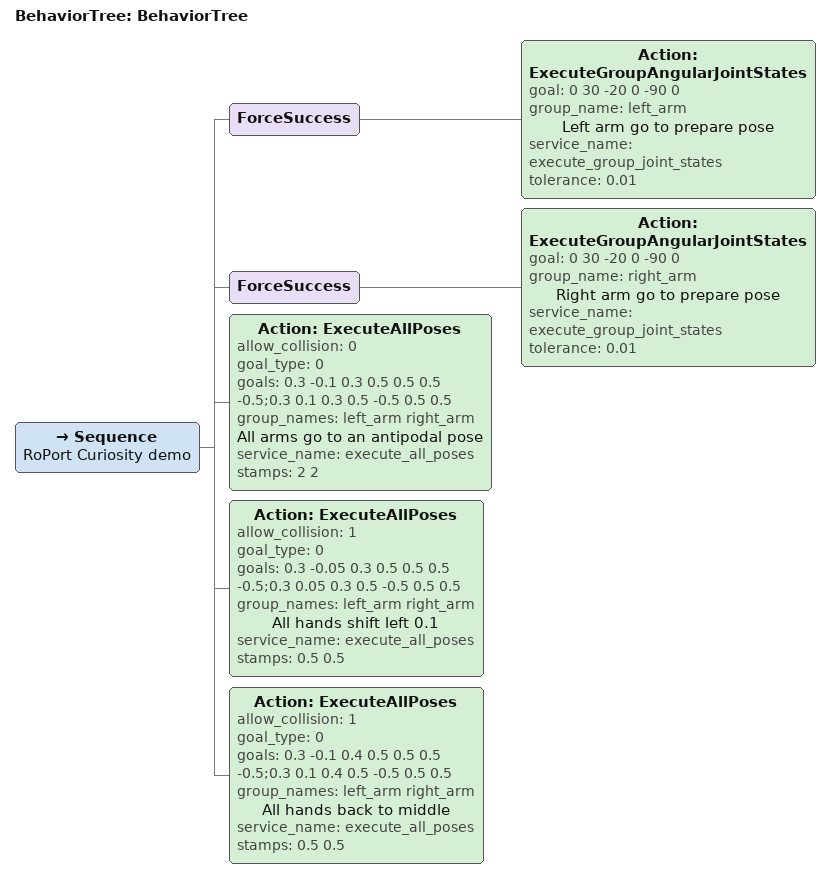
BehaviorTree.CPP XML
<?xml version="1.0"?>
<root main_tree_to_execute="BehaviorTree">
    <BehaviorTree ID="BehaviorTree">
        <Sequence name="RoPort Curiosity demo">
            <ForceSuccess>
                <Action ID="ExecuteGroupAngularJointStates" goal="0 30 -20 0 -90 0" group_name="left_arm" name="Left arm go to prepare pose" service_name="execute_group_joint_states" tolerance="0.01"/>
            </ForceSuccess>
            <ForceSuccess>
                <Action ID="ExecuteGroupAngularJointStates" goal="0 30 -20 0 -90 0" group_name="right_arm" name="Right arm go to prepare pose" service_name="execute_group_joint_states" tolerance="0.01"/>
            </ForceSuccess>
            <Action ID="ExecuteAllPoses" allow_collision="0" goal_type="0" goals="0.3 -0.1 0.3 0.5 0.5 0.5 -0.5;0.3 0.1 0.3 0.5 -0.5 0.5 0.5" group_names="left_arm right_arm" name="All arms go to an antipodal pose" service_name="execute_all_poses" stamps="2 2"/>
            <Action ID="ExecuteAllPoses" allow_collision="1" goal_type="0" goals="0.3 -0.05 0.3 0.5 0.5 0.5 -0.5;0.3 0.05 0.3 0.5 -0.5 0.5 0.5" group_names="left_arm right_arm" name="All hands shift left 0.1" service_name="execute_all_poses" stamps="0.5 0.5"/>
            <Action ID="ExecuteAllPoses" allow_collision="1" goal_type="0" goals="0.3 -0.1 0.4 0.5 0.5 0.5 -0.5;0.3 0.1 0.4 0.5 -0.5 0.5 0.5" group_names="left_arm right_arm" name="All hands back to middle" service_name="execute_all_poses" stamps="0.5 0.5"/>
        </Sequence>
    </BehaviorTree>
</root>
